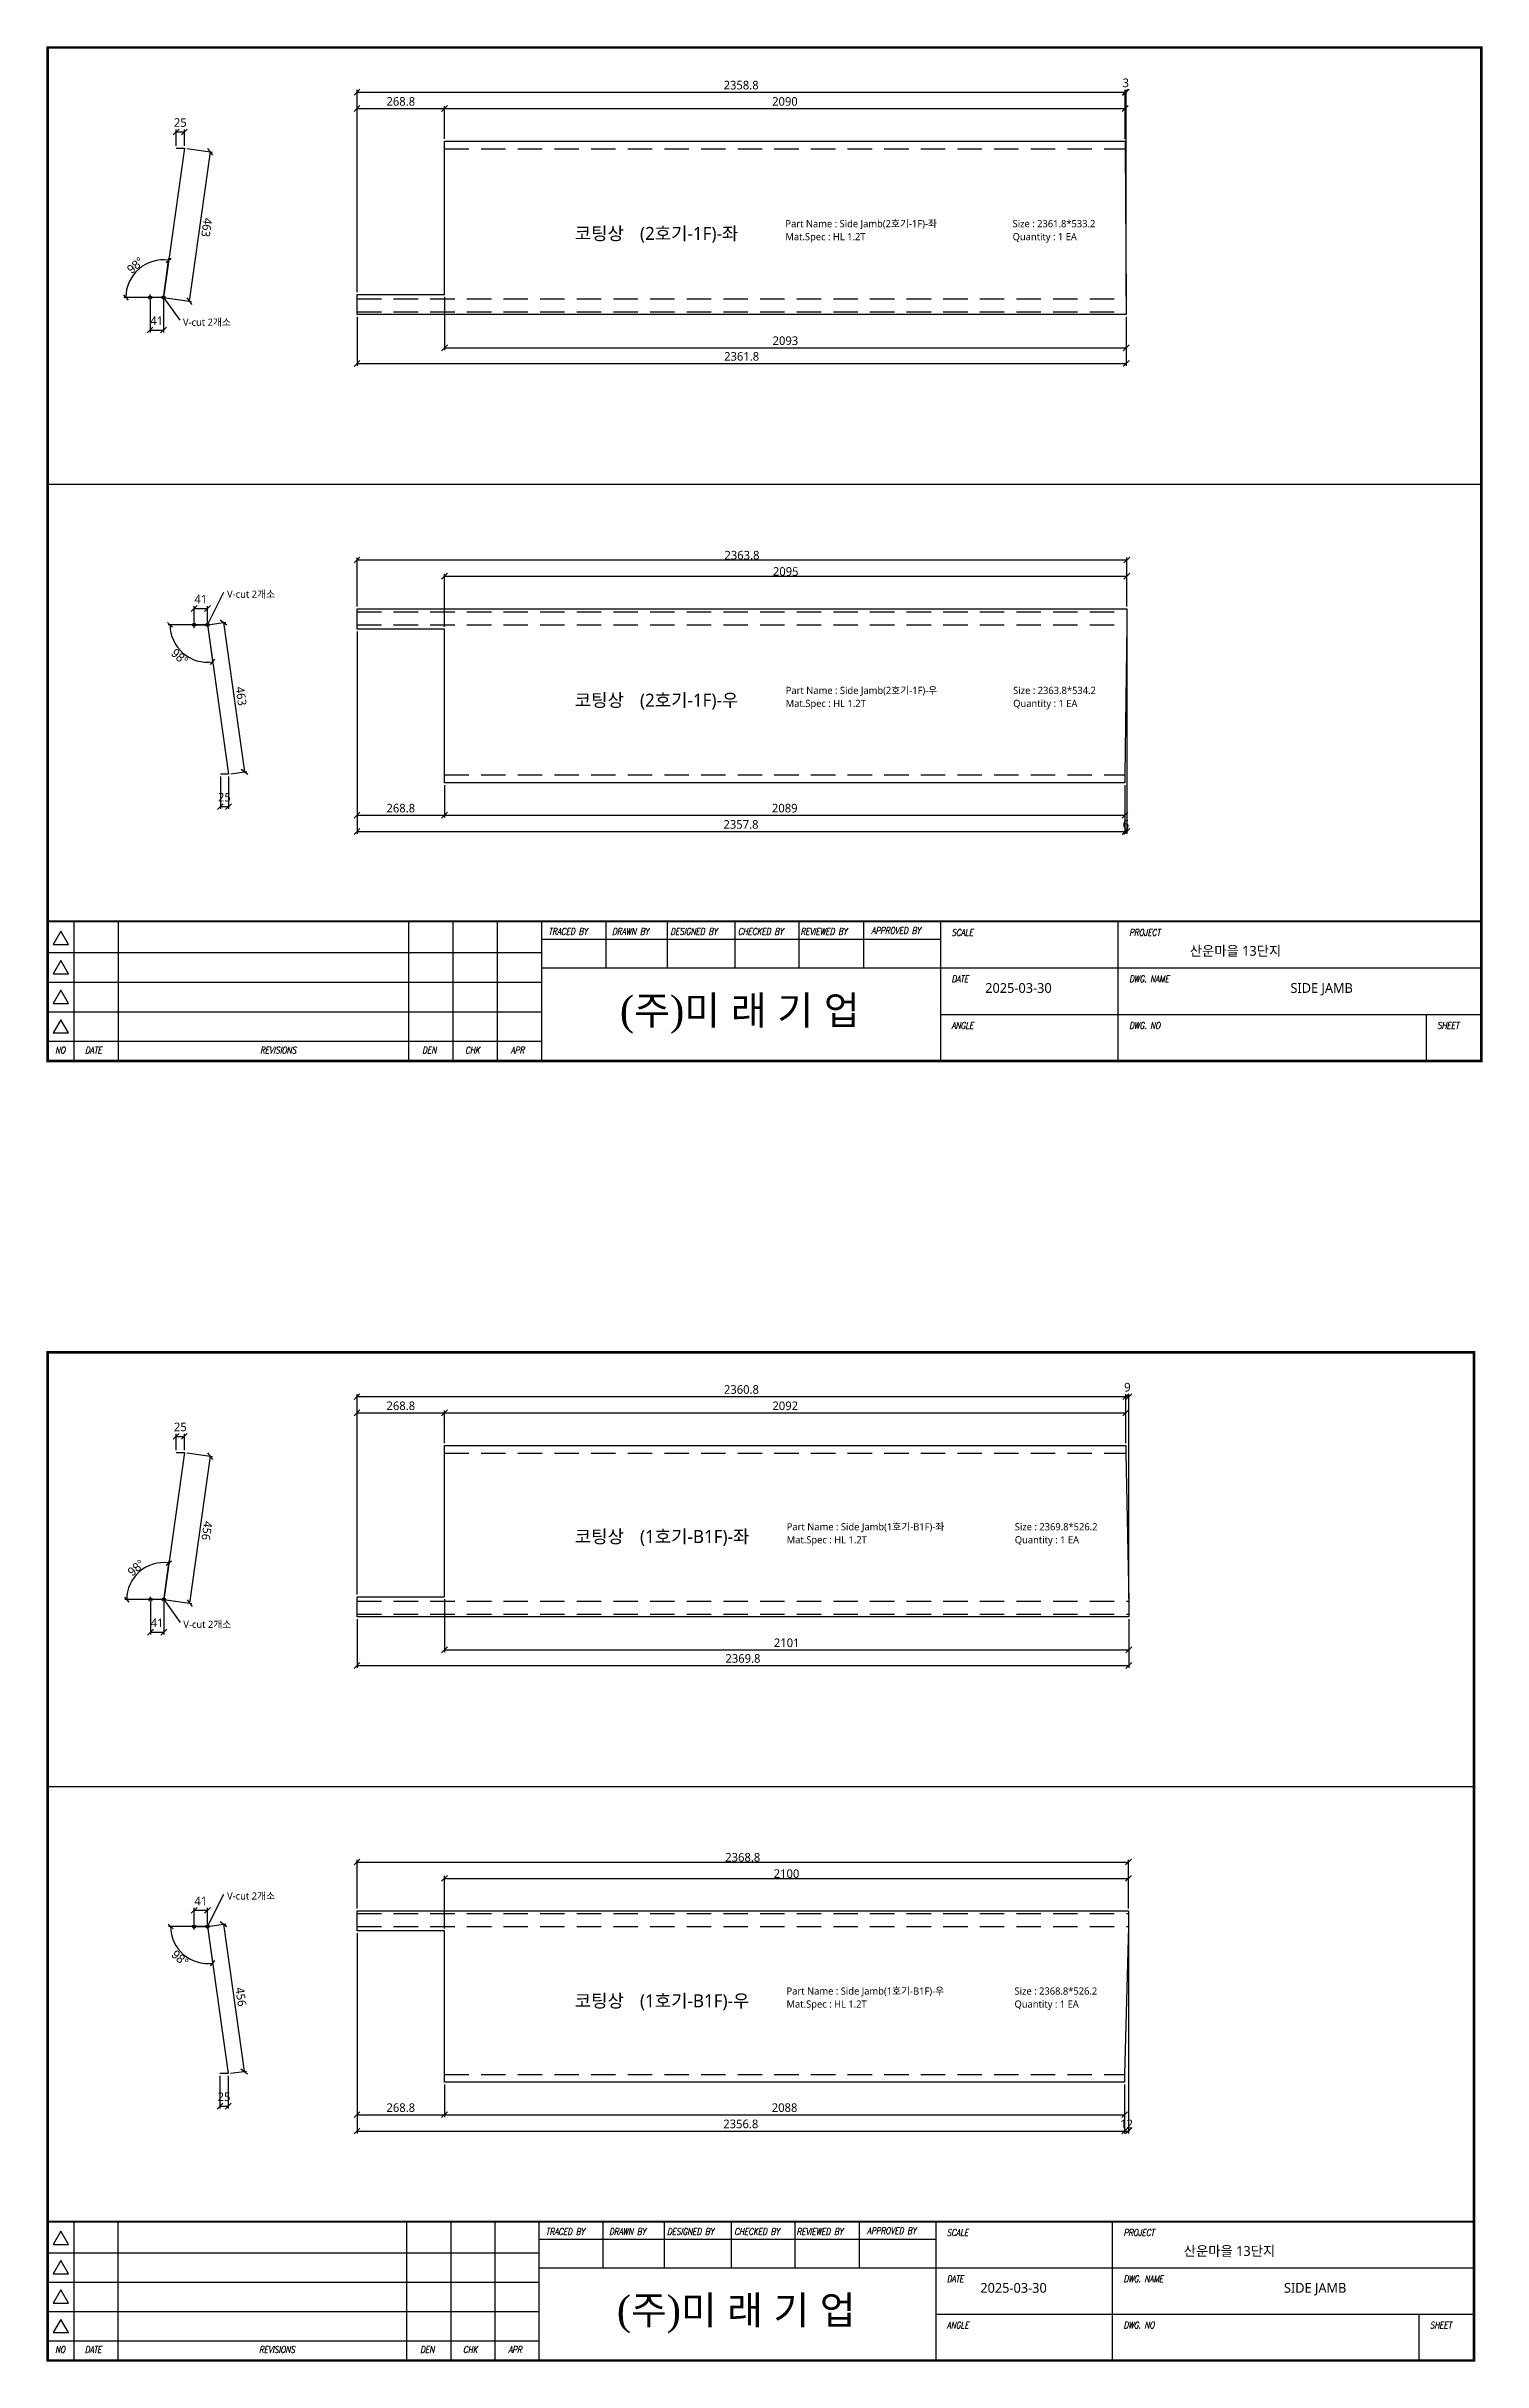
# Model space of a CAD drawing. Extents: x 674 to 10492, y -109346 to 1748.
# Drawn here: x 6046 to 10456, y -25337 to -18224 of the extents above; entities that cross this region are included whole.
import ezdxf
from ezdxf.enums import TextEntityAlignment as Align

# ---------------------------------------------------------------- set-up
doc = ezdxf.new("R2010")
doc.units = 0
doc.header["$LTSCALE"] = 10
doc.header["$MEASUREMENT"] = 0
doc.linetypes.add('DASHED2', pattern=[0.375, 0.25, -0.125])
doc.layers.get('0').update_dxf_attribs({"linetype": 'CONTINUOUS'})
for name, color, linetype in [('22', 8, 'DASHED2'), ('dim', 3, 'CONTINUOUS'), ('FROM', 7, 'CONTINUOUS'), ('레이져', 7, 'CONTINUOUS')]:
    doc.layers.add(name, color=color, linetype=linetype)
doc.styles.add('G1', font='batang.ttc', dxfattribs={"height": 20})
doc.styles.add('ITALICT', font='italict')
doc.styles.add('JKW', font='')
doc.styles.add('MIRAESTYLE', font='gulim.ttc')
doc.styles.add('YCKIM', font='gulim.ttc')
doc.styles.get('JKW').set_extended_font_data('NanumGothic')
doc.dimstyles.new('MIRAE', dxfattribs={"dimscale": 100, "dimtxt": 0.25, "dimasz": 0.15, "dimexe": 0.06, "dimexo": 0.06, "dimgap": 0.07, "dimtad": 1, "dimdec": 1, "dimtxsty": 'YCKIM', "dimblk": 'OBLIQUE', "dimcen": 2.5, "dimclrd": 3, "dimclre": 3, "dimclrt": 256, "dimadec": 1, "dimazin": 3, "dimtfac": 0.5, "dimtix": 1, "dimtmove": 0, "dimatfit": 3, "dimldrblk": 'OBLIQUE'})
doc.dimstyles.get("Standard").update_dxf_attribs({"dimtxt": 2.5, "dimasz": 2.5, "dimexe": 1.25, "dimexo": 0.625, "dimtad": 1, "dimtxsty": 'MIRAESTYLE', "dimcen": 2.5, "dimazin": 3, "dimtfac": 1, "dimtmove": 0, "dimatfit": 3})
doc.dimstyles.new('미래', dxfattribs={"dimscale": 120, "dimtxt": 0.2, "dimasz": 0.15, "dimexe": 0.06, "dimexo": 0.06, "dimgap": 0.07, "dimtad": 1, "dimdec": 1, "dimlfac": -1, "dimtxsty": 'JKW', "dimblk": 'OBLIQUE', "dimcen": 2.5, "dimclrd": 3, "dimclre": 3, "dimclrt": 256, "dimadec": 1, "dimazin": 2, "dimtfac": 0.5, "dimtmove": 1, "dimatfit": 3, "dimarcsym": 1})

# ---------------------------------------------------------------- blocks, each defined once
blk = doc.blocks.new('_OBLIQUE')
at = {"color": 0, "linetype": 'ByBlock'}
blk.add_line((-0.5, -0.5), (0.5, 0.5), dxfattribs=at)
blk = doc.blocks.new('3')
at = {"layer": 'FROM', "color": 7}
blk.add_line((25823.5, 11169), (25823.5, 11496.2), dxfattribs=at)
at = {"layer": 'FROM', "color": 2}
for p, q in [((25885.8, 11169), (25885.8, 11496.2)), ((25989.7, 11169), (25989.7, 11496.2)), ((26670, 11169), (26670, 11496.2)), ((26773.9, 11169), (26773.9, 11496.2)), ((26877.7, 11169), (26877.7, 11496.2)), ((25823.5, 11422.9), (26981.6, 11422.9)), ((25823.5, 11353.6), (26981.6, 11353.6)), ((25823.5, 11284.4), (26981.6, 11284.4)), ((25823.5, 11215.1), (26981.6, 11215.1))]:
    blk.add_line(p, q, dxfattribs=at)
at = {"layer": 'FROM', "color": 0}
for p, q in [((26981.6, 11169), (26981.6, 11496.2)), ((26981.6, 11454.7), (27915.7, 11454.7)), ((27131.3, 11496.2), (27131.3, 11387.2)), ((27276.5, 11387.2), (27276.5, 11496.2)), ((27434, 11496.2), (27434, 11387.2)), ((27583.7, 11496.2), (27583.7, 11387.2)), ((27735.3, 11496.2), (27735.3, 11387.2)), ((27915.7, 11496.2), (27915.7, 11169)), ((28332.2, 11169), (28332.2, 11496.2)), ((26981.6, 11387.2), (29183.5, 11387.2)), ((27915.7, 11278.1), (29183.5, 11278.1))]:
    blk.add_line(p, q, dxfattribs=at)
at = {"layer": 'FROM'}
blk.add_line((29053.7, 11278.1), (29053.7, 11169), dxfattribs=at)
at = {"layer": 'FROM', "color": 0, "const_width": 5.89}
blk.add_lwpolyline([(25823.5, 11169), (29183.5, 11169), (29183.5, 13545), (25823.5, 13545)], close=True, dxfattribs=at)
at = {"layer": 'FROM', "color": 0, "const_width": 4.87}
blk.add_lwpolyline([(25823.5, 11496.2), (29183.5, 11496.2)], dxfattribs=at)
at = {"layer": 'FROM', "color": 2}
for points in [[(25854.7, 11473.5), (25836.7, 11442.3), (25872.7, 11442.3)], [(25854.7, 11404.3), (25836.7, 11373.1), (25872.7, 11373.1)], [(25854.7, 11335), (25836.7, 11303.8), (25872.7, 11303.8)], [(25854.7, 11265.7), (25836.7, 11234.6), (25872.7, 11234.6)]]:
    blk.add_lwpolyline(points, close=True, dxfattribs=at)
at = {"layer": 'FROM', "color": 4, "style": 'ITALICT', "width": 0.8}
for s, height, p in [('TRACED BY', 15.58, (26997.2, 11465)), ('DRAWN BY', 15.58, (27146.3, 11465)), ('DESIGNED BY', 15.583, (27282.8, 11465)), ('CHECKED BY', 15.58, (27441.2, 11465)), ('REVIEWED BY', 15.583, (27587.9, 11465)), ('APPROVED BY', 15.583, (27753.8, 11466.9)), ('SCALE', 15.58, (27941.7, 11462.5)), ('PROJECT', 15.58, (28358.1, 11462.5)), ('DATE', 15.58, (27941.7, 11353.4)), ('DWG. NAME', 15.58, (28358.1, 11353.4)), ('ANGLE', 15.58, (27941.7, 11244.4)), ('DWG. NO', 15.58, (28358.1, 11244.4)), ('SHEET', 15.58, (29079.6, 11244.4)), ('NO', 15.58, (25841.2, 11186.7)), ('DATE', 15.58, (25911.2, 11186.7)), ('REVISIONS', 15.58, (26321.6, 11186.7)), ('DEN', 15.58, (26701.4, 11186.7)), ('CHK', 15.58, (26802.1, 11186.7)), ('APR', 15.58, (26908.6, 11186.7))]:
    blk.add_text(s, height=height, dxfattribs=at).set_placement(p)
blk = doc.blocks.new('side_frame')
at = {"color": 8}
blk.add_line((4556.9, 1833.1), (0, 1833.1), dxfattribs=at)
at = {"xscale": 1.356231088589885, "yscale": 1.356231088589885, "zscale": 1.356231088589885}
blk.add_blockref('3', (-35022.6, -15147.7), dxfattribs=at)
at = {"style": 'G1'}
blk.add_text('(주)미 래 기 업', height=90.59, dxfattribs=at).set_placement((2199.9, 152.1), align=Align.MIDDLE)

msp = doc.modelspace()

# ---------------------------------------------------------------- linework, layer by layer
for p, q in [((6470, -18537), (6405.6, -18995.5)), ((6445, -18537), (6470, -18537)), ((6364.6, -18995.5), (6364.6, -18986.5)), ((6405.6, -18995.5), (6364.6, -18995.5)), ((6500, -20011), (6500, -20001)), ((6500, -20001), (6541, -20001)), ((6541, -20001), (6605.4, -20459.5)), ((6605.4, -20459.5), (6580.4, -20459.5)), ((6470, -22544), (6406.74, -22995.59)), ((6445, -22544), (6470, -22544)), ((6365.74, -22995.59), (6365.74, -22986.59)), ((6406.74, -22995.59), (6365.74, -22995.59)), ((6500, -24009), (6500, -24000)), ((6500, -24000), (6541, -24000)), ((6541, -24000), (6604.26, -24451.59)), ((6604.26, -24451.59), (6579.26, -24451.59))]:
    msp.add_line(p, q)
at = {"color": 6}
for centre in [(6364.6, -18995.5), (6405.6, -18995.5), (6500, -20001), (6541, -20001), (6365.74, -22995.59), (6406.74, -22995.59), (6500, -24000), (6541, -24000)]:
    msp.add_circle(centre, 5, dxfattribs=at)
at = {"layer": '22', "ltscale": 30}
for p, q in [((7268.8, -18538.8), (9358.8, -18538.8)), ((7000, -19000), (9361.8, -19000)), ((7000, -19039.8), (9361.8, -19039.8)), ((7000, -19961.2), (9363.8, -19961.2)), ((7000, -20001), (9363.8, -20001)), ((7268.8, -20462.2), (9357.8, -20462.2)), ((7268.8, -22545.8), (9360.8, -22545.8)), ((7000, -23000), (9369.8, -23000)), ((7000, -23039.8), (9369.8, -23039.8)), ((7000, -23960.2), (9368.8, -23960.2)), ((7000, -24000), (9368.8, -24000)), ((7268.8, -24454.2), (9356.8, -24454.2))]:
    msp.add_line(p, q, dxfattribs=at)
at = {"layer": '레이져'}
for p, q in [((7268.8, -18515), (9358.8, -18515)), ((7268.8, -18538.8), (7268.8, -18515)), ((7268.8, -18986.5), (7268.8, -18538.8)), ((7268.8, -18538.8), (7268.8, -18538.8)), ((9358.8, -18515), (9358.8, -18538.8)), ((9358.8, -18538.8), (9361.8, -19000)), ((7000, -19000), (7000, -18986.5)), ((7000, -18986.5), (7268.8, -18986.5)), ((7000, -19039.8), (7000, -19000)), ((7000, -19048.2), (7000, -19039.8)), ((9361.8, -19048.2), (7000, -19048.2)), ((9361.8, -19000), (9361.8, -19039.8)), ((9361.8, -19039.8), (9361.8, -19048.2)), ((7000, -19951.8), (9363.8, -19951.8)), ((7000, -19961.2), (7000, -19951.8)), ((7000, -20001), (7000, -19961.2)), ((9363.8, -19951.8), (9363.8, -19961.2)), ((9363.8, -19961.2), (9363.8, -20001)), ((7000, -20014.5), (7000, -20001)), ((7268.8, -20014.5), (7000, -20014.5)), ((7268.8, -20462.2), (7268.8, -20014.5)), ((9363.8, -20001), (9357.8, -20462.2)), ((7268.8, -20486), (7268.8, -20462.2)), ((9357.8, -20462.2), (9357.8, -20486)), ((9357.8, -20486), (7268.8, -20486)), ((9357.8, -20486), (9357.8, -20486)), ((7268.8, -22522), (9360.8, -22522)), ((7268.8, -22545.8), (7268.8, -22522)), ((7268.8, -22987.4), (7268.8, -22545.8)), ((7268.8, -22545.8), (7268.8, -22545.8)), ((9360.8, -22522), (9360.8, -22545.8)), ((9360.8, -22545.8), (9369.8, -23000)), ((7000, -23000), (7000, -22987.4)), ((7000, -22987.4), (7268.8, -22987.4)), ((7000, -23039.8), (7000, -23000)), ((7000, -23048.2), (7000, -23039.8)), ((9369.8, -23000), (9369.8, -23039.8)), ((9369.8, -23039.8), (9369.8, -23048.2)), ((9369.8, -23048.2), (7000, -23048.2)), ((7000, -23951.8), (9368.8, -23951.8)), ((7000, -23960.2), (7000, -23951.8)), ((7000, -24000), (7000, -23960.2)), ((9368.8, -23951.8), (9368.8, -23960.2)), ((9368.8, -23960.2), (9368.8, -24000)), ((7000, -24012.6), (7000, -24000)), ((7268.8, -24012.6), (7000, -24012.6)), ((7268.8, -24454.2), (7268.8, -24012.6)), ((9368.8, -24000), (9356.8, -24454.2)), ((7268.8, -24478), (7268.8, -24454.2)), ((9356.8, -24454.2), (9356.8, -24478)), ((9356.8, -24478), (7268.8, -24478)), ((9356.8, -24478), (9356.8, -24478))]:
    msp.add_line(p, q, dxfattribs=at)

# ---------------------------------------------------------------- block references
for p, xscale, yscale in [((6050, -21340.8, 0.97), 0.9660649819494584, 0.9660649819494584), ((6050, -25332.8, 0.96), 0.9610108303249097, 0.9610108303249097)]:
    msp.add_blockref('side_frame', p, dxfattribs=dict(xscale=xscale, yscale=yscale))

# ---------------------------------------------------------------- texts
at = {"style": 'JKW'}
for s, height, p in [('코팅상', 40, (7668.8, -18798.7)), ('Part Name : Side Jamb(2호기-1F)-좌', 22, (8315.3, -18768.7)), ('Size : 2361.8*533.2 ', 22, (9012.97, -18768.7)), ('Mat.Spec : HL 1.2T ', 22, (8315.3, -18808.7)), ('Quantity : 1 EA ', 22, (9012.97, -18808.7)), ('Part Name : Side Jamb(2호기-1F)-우', 22, (8316.3, -20202.5)), ('Size : 2363.8*534.2 ', 22, (9014.63, -20202.5)), ('코팅상', 40, (7668.8, -20232.5)), ('Mat.Spec : HL 1.2T ', 22, (8316.3, -20242.5)), ('Quantity : 1 EA ', 22, (9014.63, -20242.5)), ('산운마을 13단지', 30, (9556.82, -21002.68)), ('2025-03-30', 30, (8928.87, -21116.67)), ('SIDE JAMB', 30, (9865.96, -21116.67)), ('Part Name : Side Jamb(1호기-B1F)-좌', 22, (8319.3, -22771.74)), ('Size : 2369.8*526.2 ', 22, (9019.63, -22771.74)), ('코팅상', 40, (7668.8, -22801.74)), ('Mat.Spec : HL 1.2T ', 22, (8319.3, -22811.74)), ('Quantity : 1 EA ', 22, (9019.63, -22811.74)), ('코팅상', 40, (7668.8, -24228)), ('Part Name : Side Jamb(1호기-B1F)-우', 22, (8318.8, -24198)), ('Mat.Spec : HL 1.2T ', 22, (8318.8, -24238)), ('Size : 2368.8*526.2 ', 22, (9018.8, -24198)), ('Quantity : 1 EA ', 22, (9018.8, -24238)), ('산운마을 13단지', 30, (9538.47, -24996.45)), ('2025-03-30', 30, (8913.81, -25109.85)), ('SIDE JAMB', 30, (9845.99, -25109.85))]:
    msp.add_text(s, height=height, dxfattribs=at).set_placement(p, align=Align.MIDDLE_LEFT)
at = {"char_height": 22, "attachment_point": 1, "style": 'JKW'}
for insert in [(6465.6, -19060.5), (6601, -19896), (6466.74, -23060.59), (6601, -23895)]:
    msp.add_mtext('V-cut 2개소', dxfattribs=dict(at, insert=insert))
at = {"layer": '레이져', "style": 'JKW'}
for s, p in [('(2호기-1F)-좌', (7868.8, -18798.7)), ('(2호기-1F)-우', (7868.8, -20232.5)), ('(1호기-B1F)-좌', (7868.8, -22801.74)), ('(1호기-B1F)-우', (7868.8, -24228))]:
    msp.add_text(s, height=40, dxfattribs=at).set_placement(p, align=Align.MIDDLE_LEFT)

# ---------------------------------------------------------------- dimensions: what is measured, and where the dimension line sits
for base, line1, line2 in [((6391.45, -18880.87), ((6364.6, -18995.5), (6405.6, -18995.5)), ((6405.6, -18995.5), (6470, -18537))), ((6531.85, -20115.62), ((6541, -20001), (6605.4, -20459.5)), ((6541, -20001), (6500, -20001))), ((6392.3, -22882.69), ((6365.74, -22995.59), (6406.74, -22995.59)), ((6406.74, -22995.59), (6470, -22544))), ((6531.57, -24112.9), ((6541, -24000), (6604.26, -24451.59)), ((6541, -24000), (6500, -24000)))]:
    msp.add_angular_dim_2l(base=base, line1=line1, line2=line2, dimstyle='mirae', override={"dimtxt": 0.27, "dimgap": 0.02, "dimdec": 0, "dimlfac": 1, "dimdsep": 46, "dimclrt": 7}).render()
at = {"layer": 'dim'}
for base, p1, p2, override in [((7000, -18365), (7000, -18986.5), (9358.8, -18515), {"dimtxt": 0.22, "dimgap": 0.07, "dimdec": 1, "dimlfac": 1, "dimdsep": 46, "dimclrt": 7}), ((9358.8, -18365), (9358.8, -18515), (9361.8, -19000), {"dimtxt": 0.22, "dimgap": 0.07, "dimdec": 1, "dimlfac": 1, "dimdsep": 46, "dimclrt": 7}), ((7000, -18415), (7000, -18986.5), (7268.8, -18515), {"dimtxt": 0.22, "dimgap": 0.07, "dimdec": 1, "dimlfac": 1, "dimdsep": 46, "dimclrt": 7}), ((7268.8, -18415), (7268.8, -18515), (9358.8, -18515), {"dimtxt": 0.22, "dimgap": 0.07, "dimdec": 1, "dimlfac": 1, "dimdsep": 46, "dimclrt": 7}), ((6445, -18487), (6445, -18537), (6470, -18537), {"dimtxt": 0.22, "dimgap": 0.07, "dimdec": 1, "dimlfac": 1, "dimdsep": 46, "dimclrt": 7}), ((7268.8, -19150), (7268.8, -18986.5), (9361.8, -19048.2), {"dimtxt": 0.22, "dimgap": 0.07, "dimdec": 1, "dimlfac": 1, "dimdsep": 46, "dimclrt": 7}), ((6364.6, -19095.5), (6364.6, -18995.5), (6405.6, -18995.5), {"dimtxt": 0.22, "dimgap": 0.07, "dimdec": 1, "dimlfac": 1, "dimdsep": 46, "dimclrt": 7}), ((7000, -19198.2), (7000, -19048.2), (9361.8, -19048.2), {"dimtxt": 0.22, "dimgap": 0.07, "dimdec": 1, "dimlfac": 1, "dimdsep": 46, "dimclrt": 7}), ((7000, -19801.8), (7000, -19951.8), (9363.8, -19951.8), {"dimtxt": 0.22, "dimgap": 0.01, "dimdec": 1, "dimlfac": 1, "dimdsep": 46, "dimclrt": 7}), ((7268.8, -19851.8), (7268.8, -20014.5), (9363.8, -19951.8), {"dimtxt": 0.22, "dimgap": 0.01, "dimdec": 1, "dimlfac": 1, "dimdsep": 46, "dimclrt": 7}), ((6500, -19951), (6500, -20001), (6541, -20001), {"dimtxt": 0.22, "dimgap": 0.07, "dimdec": 1, "dimlfac": 1, "dimdsep": 46, "dimclrt": 7}), ((7000, -20586), (7000, -20014.5), (7268.8, -20486), {"dimtxt": 0.22, "dimgap": 0.07, "dimdec": 1, "dimlfac": 1, "dimdsep": 46, "dimclrt": 7}), ((7000, -20636), (7000, -20014.5), (9357.8, -20486), {"dimtxt": 0.22, "dimgap": 0.07, "dimdec": 1, "dimlfac": 1, "dimdsep": 46, "dimclrt": 7}), ((9357.8, -20636), (9357.8, -20486), (9363.8, -20001), {"dimtxt": 0.22, "dimgap": 0.01, "dimdec": 1, "dimlfac": 1, "dimdsep": 46, "dimclrt": 7}), ((6580.4, -20559.5), (6580.4, -20459.5), (6605.4, -20459.5), {"dimtxt": 0.22, "dimgap": 0.07, "dimdec": 1, "dimlfac": 1, "dimdsep": 46, "dimclrt": 7}), ((7268.8, -20586), (7268.8, -20486), (9357.8, -20486), {"dimtxt": 0.22, "dimgap": 0.07, "dimdec": 1, "dimlfac": 1, "dimdsep": 46, "dimclrt": 7}), ((7000, -22372), (7000, -22987.4), (9360.8, -22522), {"dimtxt": 0.22, "dimgap": 0.07, "dimdec": 1, "dimlfac": 1, "dimdsep": 46, "dimclrt": 7}), ((9360.8, -22372), (9360.8, -22522), (9369.8, -23000), {"dimtxt": 0.22, "dimgap": 0.07, "dimdec": 1, "dimlfac": 1, "dimdsep": 46, "dimclrt": 7}), ((7000, -22422), (7000, -22987.4), (7268.8, -22522), {"dimtxt": 0.22, "dimgap": 0.07, "dimdec": 1, "dimlfac": 1, "dimdsep": 46, "dimclrt": 7}), ((7268.8, -22422), (7268.8, -22522), (9360.8, -22522), {"dimtxt": 0.22, "dimgap": 0.07, "dimdec": 1, "dimlfac": 1, "dimdsep": 46, "dimclrt": 7}), ((6445, -22494), (6445, -22544), (6470, -22544), {"dimtxt": 0.22, "dimgap": 0.07, "dimdec": 1, "dimlfac": 1, "dimdsep": 46, "dimclrt": 7}), ((6365.74, -23095.59), (6365.74, -22995.59), (6406.74, -22995.59), {"dimtxt": 0.22, "dimgap": 0.07, "dimdec": 1, "dimlfac": 1, "dimdsep": 46, "dimclrt": 7}), ((7268.8, -23150), (7268.8, -22987.4), (9369.8, -23048.2), {"dimtxt": 0.22, "dimgap": 0.07, "dimdec": 1, "dimlfac": 1, "dimdsep": 46, "dimclrt": 7}), ((7000, -23198.2), (7000, -23048.2), (9369.8, -23048.2), {"dimtxt": 0.22, "dimgap": 0.07, "dimdec": 1, "dimlfac": 1, "dimdsep": 46, "dimclrt": 7}), ((7000, -23801.8), (7000, -23951.8), (9368.8, -23951.8), {"dimtxt": 0.22, "dimgap": 0.01, "dimdec": 1, "dimlfac": 1, "dimdsep": 46, "dimclrt": 7}), ((7268.8, -23851.8), (7268.8, -24012.6), (9368.8, -23951.8), {"dimtxt": 0.22, "dimgap": 0.01, "dimdec": 1, "dimlfac": 1, "dimdsep": 46, "dimclrt": 7}), ((6500, -23950), (6500, -24000), (6541, -24000), {"dimtxt": 0.22, "dimgap": 0.07, "dimdec": 1, "dimlfac": 1, "dimdsep": 46, "dimclrt": 7}), ((7000, -24578), (7000, -24012.6), (7268.8, -24478), {"dimtxt": 0.22, "dimgap": 0.07, "dimdec": 1, "dimlfac": 1, "dimdsep": 46, "dimclrt": 7}), ((7000, -24628), (7000, -24012.6), (9356.8, -24478), {"dimtxt": 0.22, "dimgap": 0.07, "dimdec": 1, "dimlfac": 1, "dimdsep": 46, "dimclrt": 7}), ((9356.8, -24628), (9356.8, -24478), (9368.8, -24000), {"dimtxt": 0.22, "dimgap": 0.01, "dimdec": 1, "dimlfac": 1, "dimdsep": 46, "dimclrt": 7}), ((6579.26, -24551.59), (6579.26, -24451.59), (6604.26, -24451.59), {"dimtxt": 0.22, "dimgap": 0.07, "dimdec": 1, "dimlfac": 1, "dimdsep": 46, "dimclrt": 7}), ((7268.8, -24578), (7268.8, -24478), (9356.8, -24478), {"dimtxt": 0.22, "dimgap": 0.07, "dimdec": 1, "dimlfac": 1, "dimdsep": 46, "dimclrt": 7})]:
    msp.add_linear_dim(base=base, p1=p1, p2=p2, dimstyle='미래', override=override, dxfattribs=at).render()
for base, p1, p2, angle in [((6549.22, -18548.13), (6470, -18537), (6405.6, -18995.5), 262.005135), ((6590.51, -19994.05), (6541, -20001), (6605.4, -20459.5), 277.994865), ((6549.23, -22555.1), (6470, -22544), (6406.74, -22995.59), 262.025269), ((6590.52, -23993.06), (6541, -24000), (6604.26, -24451.59), 277.974731)]:
    msp.add_linear_dim(base=base, p1=p1, p2=p2, angle=angle, dimstyle='미래', override={"dimtxt": 0.22, "dimgap": 0.07, "dimdec": 1, "dimlfac": 1, "dimdsep": 46, "dimclrt": 7}, dxfattribs=at).render()

# ---------------------------------------------------------------- leaders
for points in [[(6405.6, -18995.5), (6455.6, -19065.5)], [(6541, -20001), (6591, -19901)], [(6406.74, -22995.59), (6456.74, -23065.59)], [(6541, -24000), (6591, -23900)]]:
    msp.add_leader(points, dimstyle='Standard', dxfattribs=at)

doc.saveas('drawing.dxf')
